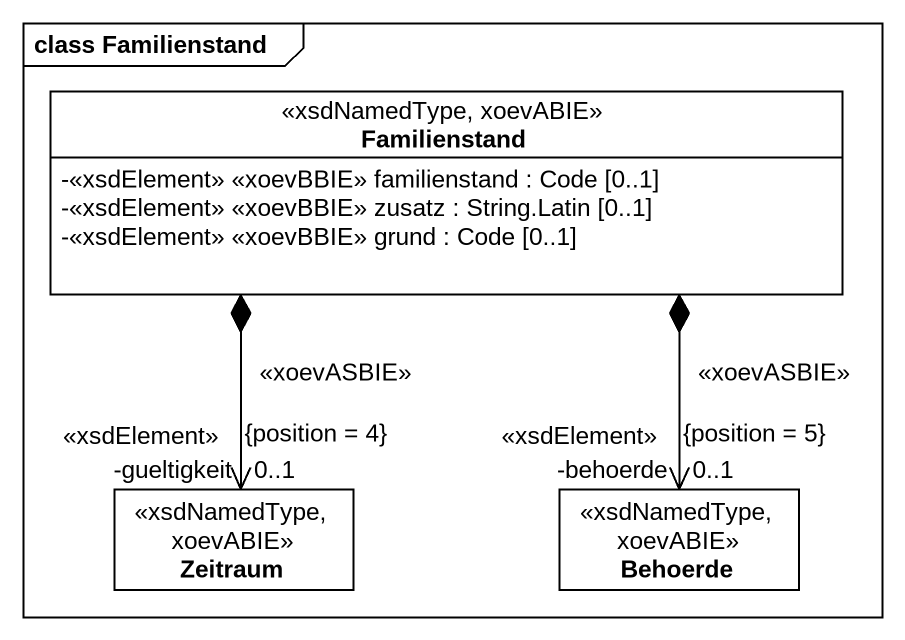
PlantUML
@startuml
mainframe class Familienstand
hide circle
hide empty members
skinparam classAttributeIconSize 0
class Familienstand <<xsdNamedType, xoevABIE>> {
  -<<xsdElement>> <<xoevBBIE>> familienstand : Code [0..1]
  -<<xsdElement>> <<xoevBBIE>> zusatz : String.Latin [0..1]
  -<<xsdElement>> <<xoevBBIE>> grund : Code [0..1]
}
class Zeitraum <<xsdNamedType, xoevABIE>>
class Behoerde <<xsdNamedType, xoevABIE>>
Familienstand *--> "-gueltigkeit\n<<xsdElement>>\n0..1\n{position = 4}" Zeitraum : <<xoevASBIE>>
Familienstand *--> "-behoerde\n<<xsdElement>>\n0..1\n{position = 5}" Behoerde : <<xoevASBIE>>
@enduml
